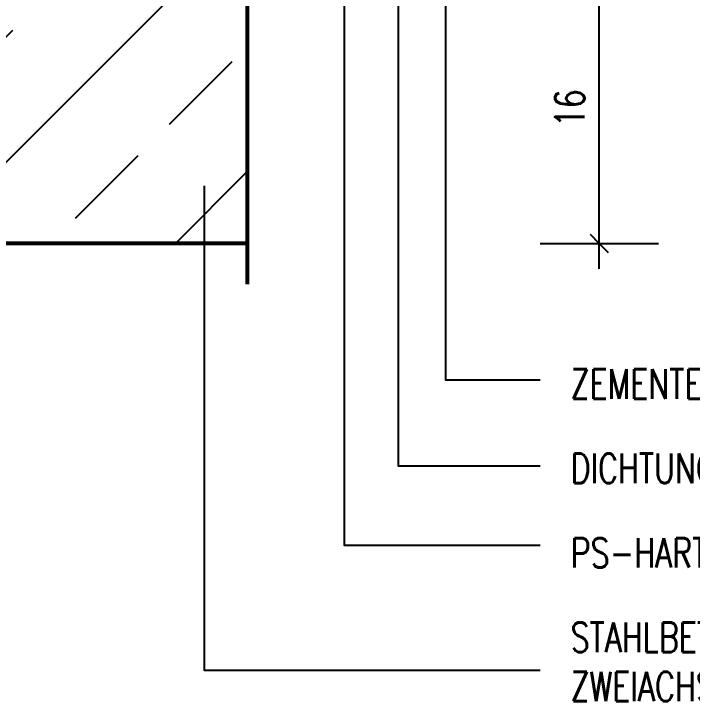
# Model space of a CAD drawing. Extents: x 0 to 21025, y 0 to 14850.
# Drawn here: x 16600 to 18610, y 4724 to 6760 of the extents above; entities that cross this region are included whole.
import ezdxf
from ezdxf.enums import TextEntityAlignment as Align

# ---------------------------------------------------------------- set-up
doc = ezdxf.new("R2010")
doc.units = 0
doc.header["$LTSCALE"] = 175
doc.linetypes.add('GESTRICHELT', pattern=[0.75, 0.5, -0.25])
doc.layers.get('0').update_dxf_attribs({"linetype": 'CONTINUOUS'})
doc.layers.get('DEFPOINTS').update_dxf_attribs({"linetype": 'CONTINUOUS'})
for name, color, linetype in [('BEMASSUNG', 7, 'CONTINUOUS'), ('DECKEN', 7, 'CONTINUOUS'), ('LEGENDE-35', 7, 'CONTINUOUS'), ('SCHNITTKANTEN', 1, 'GESTRICHELT'), ('SCHRAFFUR', 2, 'CONTINUOUS')]:
    doc.layers.add(name, color=color, linetype=linetype)
doc.styles.get("Standard").update_dxf_attribs({"font": 'TXT.SHX', "width": 0.75})
doc.dimstyles.get("Standard").update_dxf_attribs({"dimtxt": 0.18, "dimasz": 0.18, "dimexe": 0.18, "dimexo": 0.0625, "dimgap": 0.09, "dimtad": 0, "dimtih": 1, "dimtoh": 1, "dimzin": 0, "dimcen": 0.09, "dimazin": 3, "dimtfac": 1, "dimtofl": 0, "dimtmove": 0, "dimatfit": 3})

# ---------------------------------------------------------------- blocks, each defined once
blk = doc.blocks.new('*X51')
at = {"color": 0}
for p, q in [((13952.375735, 8755.140893), (14182.234842, 8985)), ((14124.696962, 8185), (14924.696962, 8985)), ((14385.203579, 8816.737678), (14553.465901, 8985)), ((14867.159082, 8185), (15667.159082, 8985)), ((15609.621202, 8185), (16409.621202, 8985)), ((15962.935585, 8909.545443), (16038.390142, 8985)), ((15034.857934, 8723.929913), (15220.473464, 8909.545443)), ((15684.51229, 8631.122148), (15870.12782, 8816.737678)), ((14106.780284, 8538.314383), (14292.395814, 8723.929913)), ((16334.166645, 8538.314383), (16519.782175, 8723.929913)), ((14756.434639, 8445.506618), (14942.050169, 8631.122148)), ((15406.088994, 8352.698853), (15591.704525, 8538.314383)), ((13952.375735, 8383.909833), (14013.972519, 8445.506618)), ((16055.74335, 8259.891088), (16241.35888, 8445.506618)), ((16352.083323, 8185), (16564.992137, 8397.908815)), ((14495.928021, 8185), (14663.626874, 8352.698853)), ((15238.390142, 8185), (15313.281229, 8259.891088))]:
    blk.add_line(p, q, dxfattribs=at)
blk = doc.blocks.new('MASSHILFSLINIE')
for points in [[(0, -175), (0, 175)], [(0, 0), (26.516504, 26.516504)], [(75, 0), (-75, 0)], [(0, 0), (-26.516504, -26.516504)]]:
    blk.add_lwpolyline(points)
blk = doc.blocks.new('*D84')
at = {"color": 0, "linetype": 'BYBLOCK'}
blk.add_line((18630, 8186), (18630, 8984), dxfattribs=at)
at = {"layer": 'DEFPOINTS', "color": 0, "linetype": 'BYBLOCK'}
for p in [(17570, 8985), (18630, 8985), (17570, 8185)]:
    blk.add_point(p, dxfattribs=at)
at = {"color": 0, "linetype": 'BYBLOCK'}
for p, rotation in [((18630, 8985), 90), ((18630, 8185), 270)]:
    blk.add_blockref('MASSHILFSLINIE', p, dxfattribs=dict(at, rotation=rotation))
at = {"color": 0, "linetype": 'BYBLOCK', "width": 0.75}
blk.add_text('16', height=87.5, rotation=90, dxfattribs=at).set_placement((18542.5, 8585), align=Align.MIDDLE_CENTER)

msp = doc.modelspace()

# ---------------------------------------------------------------- linework, layer by layer
at = {"layer": 'DECKEN', "const_width": 12.5}
msp.add_lwpolyline([(14679.649752, 6080), (17292.266155, 6080)], dxfattribs=at)
at = {"layer": 'LEGENDE-35'}
for points in [[(18160, 5675), (17880, 5675), (17880, 7245), (17260, 7245)], [(18160, 5420), (17740, 5420), (17740, 7105), (17240, 7105)], [(18160, 5185), (17580, 5185), (17580, 6950), (17200, 6950)], [(18160, 4815), (17165, 4815), (17165, 6250)]]:
    msp.add_lwpolyline(points, dxfattribs=at)
at = {"layer": 'SCHNITTKANTEN', "const_width": 12.5}
msp.add_lwpolyline([(17292.266155, 5958.333516), (17292.266155, 7585)], dxfattribs=at)

# ---------------------------------------------------------------- block references
at = {"layer": 'SCHRAFFUR'}
msp.add_blockref('*X51', (727.274018, -2105), dxfattribs=at)

# ---------------------------------------------------------------- texts
at = {"layer": 'LEGENDE-35', "width": 0.75}
for s, p in [('ZEMENTESTRICH', (18250, 5620)), ('DICHTUNGSBAHN (BITUMEN/ PE-FOLIE)', (18250, 5370)), ('PS-HARTSCHAUM WÄDÄ', (18250, 5120)), ('STAHLBETONDECKE B25', (18250, 4870)), ('ZWEIACHSIG GESPANNT', (18250, 4724.166667))]:
    msp.add_text(s, height=87.5, dxfattribs=at).set_placement(p)

# ---------------------------------------------------------------- dimensions: what is measured, and where the dimension line sits
at = {"layer": 'BEMASSUNG'}
dim = msp.add_linear_dim(base=(18335, 6880), p1=(17275, 6080), p2=(17275, 6880), angle=90, text='16', dimstyle='Standard', dxfattribs=at)
dim.commit()
dim.dimension.update_dxf_attribs({"geometry": '*D84', "text_midpoint": (18247.5, 6480), "insert": (-295, -2105)})

doc.saveas('drawing.dxf')
